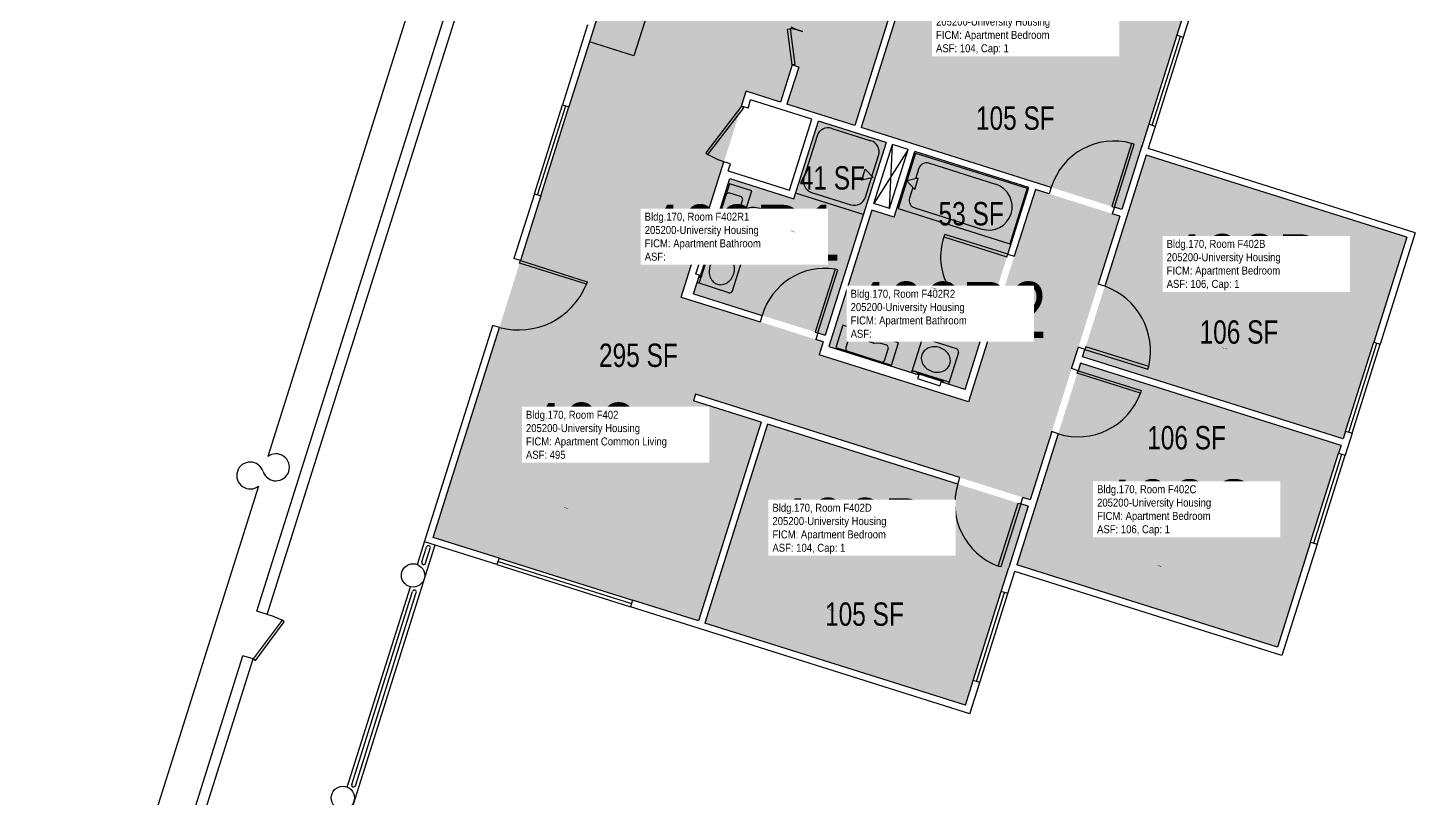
# Model space of a CAD drawing. Header units: inches. Extents: x -98 to 1184, y -183 to 3122.
# Drawn here: x 356 to 1069, y 2130 to 2526 of the extents above; entities that cross this region are included whole.
import ezdxf
from ezdxf.enums import TextEntityAlignment as Align

# ---------------------------------------------------------------- set-up
doc = ezdxf.new("R2010")
doc.units = ezdxf.units.IN
doc.header["$LTSCALE"] = 10
doc.header["$MEASUREMENT"] = 0
for name, color, linetype in [('A-DOOR', 2, 'CONTINUOUS'), ('A-FLOR', 3, 'CONTINUOUS'), ('A-GLAZ', 1, 'CONTINUOUS'), ('A-IDEN-RNUM', 7, 'CONTINUOUS'), ('A-IDEN-SNUM', 4, 'CONTINUOUS'), ('A-IDEN-VNUM', 4, 'CONTINUOUS'), ('A-WALL', 5, 'CONTINUOUS'), ('AREA-TEXT', 3, 'CONTINUOUS'), ('P-SANR-FIXT', 2, 'CONTINUOUS'), ('Rooms-Category-Color', 7, 'CONTINUOUS'), ('Rooms-College-Color', 7, 'CONTINUOUS'), ('Rooms-Department-Color', 7, 'CONTINUOUS'), ('Rooms-Division-Color', 7, 'CONTINUOUS'), ('Rooms-Information', 7, 'CONTINUOUS')]:
    doc.layers.add(name, color=color, linetype=linetype)
doc.styles.add('CP_AREA', font='arial.ttf', dxfattribs={"height": 15})
doc.styles.add('CP_ROOMSNUMBER', font='arial.ttf', dxfattribs={"height": 1})
doc.styles.add('CP_ROOMVNUMBER', font='arial.ttf', dxfattribs={"width": 0.85, "height": 0.075})

msp = doc.modelspace()

# ---------------------------------------------------------------- hatches: boundary and pattern name
at = {"layer": 'Rooms-Category-Color', "true_color": 0x728ef3}
for points in [[(813.43, 2577.87), (781.19, 2475.58), (746.38, 2486.56), (752.39, 2505.63), (749.05, 2506.68), (743.04, 2487.61), (644.81, 2518.57), (677.05, 2620.86), (775.29, 2589.9), (759.88, 2541.02), (763.21, 2539.96), (778.62, 2588.84), (813.43, 2577.87)], [(918.54, 2432.27), (950.79, 2534.56), (816.79, 2576.81), (784.54, 2474.52)], [(917.48, 2428.95), (871.48, 2283.03), (699.33, 2337.3), (698.28, 2333.95), (733.09, 2322.98), (700.84, 2220.7), (564.46, 2263.69), (644.81, 2518.57), (725.4, 2493.17), (692.03, 2387.31), (764.98, 2364.31), (762.88, 2357.62), (839.65, 2333.42), (874.08, 2442.63)], [(797.3, 2466.83), (766.04, 2367.64), (698.33, 2388.99), (717, 2448.24), (749.9, 2437.87), (762.49, 2477.81)], [(870.74, 2443.68), (837.97, 2339.72), (767.87, 2361.82), (790.01, 2432.04), (801.45, 2428.43), (812.09, 2462.17)], [(898.35, 2356.59), (931.05, 2460.31), (1065.05, 2418.07), (1032.35, 2314.35)], [(864.6, 2249.54), (897.3, 2353.26), (1031.3, 2311.01), (998.6, 2207.29)], [(736.44, 2321.92), (704.19, 2219.64), (838.19, 2177.39), (870.43, 2279.68)]]:
    msp.add_hatch(color=171, dxfattribs=at).paths.add_polyline_path(points)
at = {"layer": 'Rooms-College-Color', "true_color": 0xadadad}
for points in [[(813.43, 2577.87), (781.19, 2475.58), (746.38, 2486.56), (752.39, 2505.63), (749.05, 2506.68), (743.04, 2487.61), (644.81, 2518.57), (677.05, 2620.86), (775.29, 2589.9), (759.88, 2541.02), (763.21, 2539.96), (778.62, 2588.84), (813.43, 2577.87)], [(918.54, 2432.27), (950.79, 2534.56), (816.79, 2576.81), (784.54, 2474.52)], [(917.48, 2428.95), (871.48, 2283.03), (699.33, 2337.3), (698.28, 2333.95), (733.09, 2322.98), (700.84, 2220.7), (564.46, 2263.69), (644.81, 2518.57), (725.4, 2493.17), (692.03, 2387.31), (764.98, 2364.31), (762.88, 2357.62), (839.65, 2333.42), (874.08, 2442.63)], [(797.3, 2466.83), (766.04, 2367.64), (698.33, 2388.99), (717, 2448.24), (749.9, 2437.87), (762.49, 2477.81)], [(870.74, 2443.68), (837.97, 2339.72), (767.87, 2361.82), (790.01, 2432.04), (801.45, 2428.43), (812.09, 2462.17)], [(898.35, 2356.59), (931.05, 2460.31), (1065.05, 2418.07), (1032.35, 2314.35)], [(864.6, 2249.54), (897.3, 2353.26), (1031.3, 2311.01), (998.6, 2207.29)], [(736.44, 2321.92), (704.19, 2219.64), (838.19, 2177.39), (870.43, 2279.68)]]:
    msp.add_hatch(color=253, dxfattribs=at).paths.add_polyline_path(points)
at = {"layer": 'Rooms-Department-Color', "true_color": 0x604aed}
for points in [[(813.43, 2577.87), (781.19, 2475.58), (746.38, 2486.56), (752.39, 2505.63), (749.05, 2506.68), (743.04, 2487.61), (644.81, 2518.57), (677.05, 2620.86), (775.29, 2589.9), (759.88, 2541.02), (763.21, 2539.96), (778.62, 2588.84), (813.43, 2577.87)], [(918.54, 2432.27), (950.79, 2534.56), (816.79, 2576.81), (784.54, 2474.52)], [(917.48, 2428.95), (871.48, 2283.03), (699.33, 2337.3), (698.28, 2333.95), (733.09, 2322.98), (700.84, 2220.7), (564.46, 2263.69), (644.81, 2518.57), (725.4, 2493.17), (692.03, 2387.31), (764.98, 2364.31), (762.88, 2357.62), (839.65, 2333.42), (874.08, 2442.63)], [(797.3, 2466.83), (766.04, 2367.64), (698.33, 2388.99), (717, 2448.24), (749.9, 2437.87), (762.49, 2477.81)], [(870.74, 2443.68), (837.97, 2339.72), (767.87, 2361.82), (790.01, 2432.04), (801.45, 2428.43), (812.09, 2462.17)], [(898.35, 2356.59), (931.05, 2460.31), (1065.05, 2418.07), (1032.35, 2314.35)], [(864.6, 2249.54), (897.3, 2353.26), (1031.3, 2311.01), (998.6, 2207.29)], [(736.44, 2321.92), (704.19, 2219.64), (838.19, 2177.39), (870.43, 2279.68)]]:
    msp.add_hatch(color=173, dxfattribs=at).paths.add_polyline_path(points)
at = {"layer": 'Rooms-Division-Color', "true_color": 0x604aed}
for points in [[(813.43, 2577.87), (781.19, 2475.58), (746.38, 2486.56), (752.39, 2505.63), (749.05, 2506.68), (743.04, 2487.61), (644.81, 2518.57), (677.05, 2620.86), (775.29, 2589.9), (759.88, 2541.02), (763.21, 2539.96), (778.62, 2588.84), (813.43, 2577.87)], [(918.54, 2432.27), (950.79, 2534.56), (816.79, 2576.81), (784.54, 2474.52)], [(917.48, 2428.95), (871.48, 2283.03), (699.33, 2337.3), (698.28, 2333.95), (733.09, 2322.98), (700.84, 2220.7), (564.46, 2263.69), (644.81, 2518.57), (725.4, 2493.17), (692.03, 2387.31), (764.98, 2364.31), (762.88, 2357.62), (839.65, 2333.42), (874.08, 2442.63)], [(797.3, 2466.83), (766.04, 2367.64), (698.33, 2388.99), (717, 2448.24), (749.9, 2437.87), (762.49, 2477.81)], [(870.74, 2443.68), (837.97, 2339.72), (767.87, 2361.82), (790.01, 2432.04), (801.45, 2428.43), (812.09, 2462.17)], [(898.35, 2356.59), (931.05, 2460.31), (1065.05, 2418.07), (1032.35, 2314.35)], [(864.6, 2249.54), (897.3, 2353.26), (1031.3, 2311.01), (998.6, 2207.29)], [(736.44, 2321.92), (704.19, 2219.64), (838.19, 2177.39), (870.43, 2279.68)]]:
    msp.add_hatch(color=173, dxfattribs=at).paths.add_polyline_path(points)

# ---------------------------------------------------------------- linework, layer by layer
at = {"layer": 'A-DOOR'}
for p, q in [((746.61, 2525.11), (748.01, 2525.3)), ((749.06, 2506.68), (746.61, 2525.11)), ((748.01, 2525.3), (750.46, 2506.86)), ((750.46, 2506.86), (749.06, 2506.68)), ((723, 2485.54), (704.61, 2461.47)), ((705.73, 2460.61), (724.12, 2484.68)), ((724.12, 2484.68), (723, 2485.54)), ((704.61, 2461.47), (705.73, 2460.61)), ((923.59, 2466.33), (913.37, 2433.91)), ((914.72, 2433.48), (924.94, 2465.91)), ((924.94, 2465.91), (923.59, 2466.33)), ((913.37, 2433.91), (914.72, 2433.48)), ((827.5, 2419.56), (827.07, 2418.21)), ((859.92, 2409.34), (827.5, 2419.56)), ((827.07, 2418.21), (859.5, 2407.99)), ((608.91, 2404.68), (609.33, 2406.03)), ((643.24, 2393.86), (608.91, 2404.68)), ((609.33, 2406.03), (643.67, 2395.21)), ((859.5, 2407.99), (859.92, 2409.34)), ((771.1, 2401.69), (760.87, 2369.27)), ((762.23, 2368.84), (772.45, 2401.27)), ((772.45, 2401.27), (771.1, 2401.69)), ((643.67, 2395.21), (643.24, 2393.86)), ((760.87, 2369.27), (762.23, 2368.84)), ((899.97, 2361.76), (899.54, 2360.41)), ((932.4, 2351.54), (899.97, 2361.76)), ((899.54, 2360.41), (931.97, 2350.19)), ((895.66, 2348.09), (896.09, 2349.44)), ((928.09, 2337.87), (895.66, 2348.09)), ((896.09, 2349.44), (928.51, 2339.22)), ((931.97, 2350.19), (932.4, 2351.54)), ((928.51, 2339.22), (928.09, 2337.87)), ((855.03, 2248.88), (865.26, 2281.31)), ((866.61, 2280.88), (856.39, 2248.46)), ((865.26, 2281.31), (866.61, 2280.88)), ((856.39, 2248.46), (855.03, 2248.88)), ((486.73, 2221.07), (471.86, 2201.14)), ((473.02, 2200.33), (487.89, 2220.27)), ((487.89, 2220.27), (486.73, 2221.07)), ((471.86, 2201.14), (473.02, 2200.33))]:
    msp.add_line(p, q, dxfattribs=at)
for centre, radius, start, end in [((761.08, 2548.68), 25.7, 240.29676, 255.10199), ((745.64, 2499.71), 25.7, 69.90132, 84.70654), ((914.57, 2433.79), 33.77, 74.50664, 162.93442), ((728.85, 2501.03), 46.56, 240.23193, 251.36501), ((857.24, 2407.89), 31.88, 161.11857, 256.32249), ((766.06, 2368.22), 33.85, 81.45031, 163.44639), ((608.39, 2407.97), 37.6, 254.75396, 337.94971), ((897.86, 2359.47), 35.43, 347.07398, 70.36707), ((896.13, 2349.41), 33.98, 252.41896, 340.14659), ((867.07, 2281.09), 34.38, 163.06013, 249.50542), ((466.2, 2179.28), 46.56, 62.80796, 73.94104)]:
    msp.add_arc(centre, radius, start, end, dxfattribs=at)
at = {"layer": 'A-FLOR'}
for p, q in [((808.76, 2463.23), (791.06, 2435.37)), ((799.17, 2432.82), (800.65, 2465.77)), ((558.64, 2251.03), (561.06, 2258.69)), ((560.55, 2250.43), (562.97, 2258.09)), ((522.56, 2136.59), (553.87, 2235.91)), ((524.47, 2135.98), (555.78, 2235.31))]:
    msp.add_line(p, q, dxfattribs=at)
at = {"layer": 'A-FLOR', "extrusion": (5.64467e-05, 0.000179026, 1)}
for centre, start, end in [((562.01, 2258.39, 0.44), 342.5, 162.5), ((559.6, 2250.73, 0.43), 162.5, 342.5), ((554.83, 2235.61, 0.43), 342.5, 162.5), ((523.51, 2136.28, 0.41), 162.5, 342.5)]:
    msp.add_arc(centre, 1, start, end, dxfattribs=at)
at = {"layer": 'A-GLAZ'}
for p, q in [((946.8, 2521.93), (932.36, 2476.15)), ((948.47, 2521.4), (934.03, 2475.62)), ((950.13, 2520.88), (935.7, 2475.1)), ((616.48, 2440.35), (630.91, 2486.13)), ((618.15, 2439.82), (632.58, 2485.6)), ((619.82, 2439.29), (634.25, 2485.07)), ((1033.62, 2318.4), (1048.05, 2364.18)), ((1035.29, 2317.88), (1049.72, 2363.66)), ((1036.96, 2317.35), (1051.39, 2363.13)), ((1015.58, 2261.18), (1030.01, 2306.96)), ((1017.25, 2260.65), (1031.68, 2306.43)), ((1018.92, 2260.13), (1033.35, 2305.91)), ((597.26, 2249.68), (665.93, 2228.03)), ((597.79, 2251.35), (666.46, 2229.7)), ((598.31, 2253.02), (666.98, 2231.37)), ((842.16, 2190.03), (856.59, 2235.81)), ((843.83, 2189.51), (858.26, 2235.28)), ((845.5, 2188.98), (859.93, 2234.76))]:
    msp.add_line(p, q, dxfattribs=at)
at = {"layer": 'A-WALL'}
for p, q in [((611.17, 2723.15), (479.42, 2305.26)), ((473.83, 2225.68), (616.88, 2679.41)), ((479.08, 2224.02), (622.13, 2677.76)), ((813.44, 2577.86), (781.2, 2475.58)), ((816.78, 2576.81), (784.53, 2474.52)), ((653.23, 2545.28), (644.81, 2518.57)), ((950.78, 2534.56), (946.8, 2521.93)), ((954.94, 2536.14), (950.13, 2520.88)), ((643.88, 2527.25), (630.91, 2486.13)), ((644.81, 2518.57), (634.25, 2485.07)), ((950.13, 2520.88), (946.8, 2521.93)), ((749.06, 2506.68), (743.05, 2487.6)), ((752.4, 2505.62), (746.38, 2486.55)), ((752.4, 2505.62), (749.06, 2506.68)), ((723, 2485.54), (725.4, 2493.17)), ((743.05, 2487.6), (725.4, 2493.17)), ((630.91, 2486.13), (634.25, 2485.07)), ((726.34, 2484.48), (723, 2485.54)), ((726.34, 2484.48), (727.69, 2488.77)), ((759.16, 2478.85), (727.69, 2488.77)), ((781.2, 2475.58), (746.38, 2486.55)), ((747.62, 2442.25), (759.16, 2478.85)), ((749.91, 2437.86), (762.5, 2477.8)), ((797.31, 2466.83), (762.5, 2477.8)), ((932.36, 2476.15), (928.45, 2463.75)), ((935.7, 2475.1), (932.36, 2476.15)), ((882.29, 2443.7), (784.53, 2474.52)), ((935.7, 2475.1), (932.09, 2463.65)), ((797.31, 2466.83), (766.04, 2367.64)), ((791.06, 2435.37), (800.65, 2465.77)), ((799.17, 2432.82), (808.76, 2463.22)), ((808.76, 2463.22), (800.65, 2465.77)), ((801.46, 2428.43), (812.09, 2462.16)), ((870.75, 2443.67), (812.09, 2462.16)), ((929.06, 2465.66), (918.53, 2432.28)), ((1069.43, 2420.35), (932.09, 2463.65)), ((692.03, 2387.3), (713.98, 2456.92)), ((717.32, 2455.87), (713.98, 2456.92)), ((716.15, 2452.18), (717.32, 2455.87)), ((931.04, 2460.31), (909.77, 2392.84)), ((1065.04, 2418.07), (931.04, 2460.31)), ((704.94, 2409.97), (717.01, 2448.24)), ((716.15, 2452.18), (747.62, 2442.25)), ((717.01, 2448.24), (749.91, 2437.86)), ((616.48, 2440.35), (605.99, 2407.09)), ((616.48, 2440.35), (619.82, 2439.29)), ((859.92, 2409.34), (870.75, 2443.67)), ((874.09, 2442.62), (863.26, 2408.29)), ((881.24, 2440.37), (874.09, 2442.62)), ((882.29, 2443.7), (881.24, 2440.37)), ((619.82, 2439.29), (609.33, 2406.03)), ((799.17, 2432.82), (791.06, 2435.37)), ((914.72, 2433.48), (913.66, 2430.14)), ((918.53, 2432.28), (914.72, 2433.48)), ((790.01, 2432.03), (767.87, 2361.82)), ((801.46, 2428.43), (790.01, 2432.03)), ((917.48, 2428.94), (906.43, 2393.89)), ((917.48, 2428.94), (913.66, 2430.14)), ((1069.43, 2420.35), (1051.39, 2363.13)), ((1065.04, 2418.07), (1048.05, 2364.18)), ((609.33, 2406.03), (605.99, 2407.09)), ((703.03, 2410.57), (699.42, 2399.12)), ((704.94, 2409.97), (703.03, 2410.57)), ((859.92, 2409.34), (863.26, 2408.29)), ((698.33, 2388.99), (701.33, 2398.52)), ((701.33, 2398.52), (699.42, 2399.12)), ((909.77, 2392.84), (906.43, 2393.89)), ((692.03, 2387.3), (732.56, 2374.52)), ((698.33, 2388.99), (733.61, 2377.86)), ((733.61, 2377.86), (732.56, 2374.52)), ((837.97, 2339.72), (849.7, 2376.91)), ((853.04, 2375.86), (839.66, 2333.42)), ((849.7, 2376.91), (853.04, 2375.86)), ((560.07, 2261.4), (595.17, 2372.75)), ((564.46, 2263.69), (598.51, 2371.7)), ((598.51, 2371.7), (595.17, 2372.75)), ((762.23, 2368.84), (761.17, 2365.5)), ((762.23, 2368.84), (766.04, 2367.64)), ((764.99, 2364.3), (761.17, 2365.5)), ((764.99, 2364.3), (762.88, 2357.62)), ((767.87, 2361.82), (814.13, 2347.23)), ((1048.05, 2364.18), (1051.39, 2363.13)), ((839.66, 2333.42), (762.88, 2357.62)), ((892.75, 2350.5), (896.21, 2361.46)), ((899.54, 2360.41), (896.21, 2361.46)), ((898.34, 2356.6), (899.54, 2360.41)), ((1032.34, 2314.35), (898.34, 2356.6)), ((896.09, 2349.44), (892.75, 2350.5)), ((897.29, 2353.26), (896.09, 2349.44)), ((1031.29, 2311.01), (897.29, 2353.26)), ((814.13, 2347.23), (813.53, 2345.33)), ((813.53, 2345.33), (824.97, 2341.72)), ((825.57, 2343.63), (824.97, 2341.72)), ((837.97, 2339.72), (825.57, 2343.63)), ((699.33, 2337.29), (698.28, 2333.95)), ((733.09, 2322.98), (698.28, 2333.95)), ((835.23, 2294.45), (699.33, 2337.29)), ((733.09, 2322.98), (700.84, 2220.69)), ((736.43, 2321.93), (704.18, 2219.64)), ((834.18, 2291.11), (736.43, 2321.93)), ((885.86, 2317.02), (864.59, 2249.54)), ((882.53, 2318.07), (871.48, 2283.02)), ((885.86, 2317.02), (882.53, 2318.07)), ((1033.62, 2318.4), (1032.34, 2314.35)), ((1036.96, 2317.35), (1033.35, 2305.91)), ((1033.62, 2318.4), (1036.96, 2317.35)), ((1031.29, 2311.01), (1030.01, 2306.96)), ((1030.01, 2306.96), (1033.35, 2305.91)), ((834.18, 2291.11), (835.23, 2294.45)), ((474.63, 2290.07), (355.98, 1913.72)), ((866.61, 2280.88), (867.66, 2284.22)), ((871.48, 2283.02), (867.66, 2284.22)), ((870.42, 2279.68), (860.5, 2248.21)), ((870.42, 2279.68), (866.61, 2280.88)), ((598.31, 2253.02), (564.46, 2263.69)), ((565.31, 2259.75), (455.19, 1910.45)), ((556.38, 2249.7), (560.07, 2261.4)), ((597.26, 2249.68), (560.07, 2261.4)), ((1015.58, 2261.18), (998.59, 2207.3)), ((1018.92, 2260.13), (1000.88, 2202.91)), ((1015.58, 2261.18), (1018.92, 2260.13)), ((598.31, 2253.02), (597.26, 2249.68)), ((856.59, 2235.81), (860.5, 2248.21)), ((998.59, 2207.3), (864.59, 2249.54)), ((859.93, 2234.76), (863.54, 2246.2)), ((1000.88, 2202.91), (863.54, 2246.2)), ((520.3, 2135.25), (552.78, 2238.3)), ((859.93, 2234.76), (856.59, 2235.81)), ((666.98, 2231.37), (665.93, 2228.03)), ((840.46, 2173), (665.93, 2228.03)), ((700.84, 2220.69), (666.98, 2231.37)), ((479.08, 2224.02), (473.83, 2225.68)), ((838.18, 2177.39), (704.18, 2219.64)), ((374.58, 1910.85), (466.62, 2202.79)), ((380.08, 1910.01), (471.86, 2201.14)), ((471.86, 2201.14), (466.62, 2202.79)), ((838.18, 2177.39), (842.16, 2190.03)), ((840.46, 2173), (845.5, 2188.98)), ((845.5, 2188.98), (842.16, 2190.03))]:
    msp.add_line(p, q, dxfattribs=at)
for centre in [(554.1, 2244.15), (518.02, 2129.7)]:
    msp.add_circle(centre, 6, dxfattribs=at)
for centre, radius, start, end in [((483.6, 2299.71), 6.94, 198.01594, 126.98686), ((470.38, 2295.53), 6.92, 17.09337, 307.90942)]:
    msp.add_arc(centre, radius, start, end, dxfattribs=at)
at = {"layer": 'P-SANR-FIXT'}
for p, q in [((699.95, 2613.64), (667.7, 2511.36)), ((667.7, 2511.36), (644.81, 2518.57)), ((761.83, 2470.15), (755.07, 2448.69)), ((769.36, 2474.07), (789.55, 2467.7)), ((790.07, 2449.39), (793.47, 2460.17)), ((812.5, 2461.38), (803.48, 2432.77)), ((812.5, 2461.38), (869.96, 2443.26)), ((853.75, 2445.28), (819.28, 2456.15)), ((784.81, 2447.44), (786.61, 2453.16)), ((790.67, 2448.74), (784.81, 2447.44)), ((786.61, 2453.16), (790.67, 2448.74)), ((786.7, 2438.71), (789.8, 2448.54)), ((813.85, 2448.37), (807.99, 2447.07)), ((812.04, 2442.65), (813.85, 2448.37)), ((814.24, 2453.53), (812.52, 2448.08)), ((716.79, 2445.55), (707.77, 2416.94)), ((715.13, 2440.31), (709.42, 2422.19)), ((716.39, 2440.96), (715.13, 2440.31)), ((723.06, 2438.86), (716.39, 2440.96)), ((728.23, 2441.94), (716.79, 2445.55)), ((719.21, 2413.33), (728.23, 2441.94)), ((785.62, 2429.75), (750.81, 2440.72)), ((758.98, 2441.16), (779.18, 2434.8)), ((807.99, 2447.07), (812.04, 2442.65)), ((811.12, 2443.66), (809.41, 2438.21)), ((869.96, 2443.26), (860.94, 2414.65)), ((720.69, 2431.27), (722.67, 2434.26)), ((722.67, 2434.26), (723.72, 2437.6)), ((723.72, 2437.6), (723.06, 2438.86)), ((812.03, 2433.17), (846.51, 2422.3)), ((719.06, 2422.82), (719.16, 2426.46)), ((719.16, 2426.46), (720.64, 2431.17)), ((803.48, 2432.77), (860.94, 2414.65)), ((709.42, 2422.19), (710.07, 2420.93)), ((710.07, 2420.93), (716.75, 2418.83)), ((716.75, 2418.83), (717.85, 2419.4)), ((718.06, 2419.65), (719.06, 2422.82)), ((701.2, 2394.37), (707.22, 2413.44)), ((707.22, 2413.44), (702.1, 2397.23)), ((722.48, 2408.63), (706.14, 2413.78)), ((707.77, 2416.94), (719.21, 2413.33)), ((705.84, 2410.73), (701.63, 2397.38)), ((706.31, 2410.58), (705.84, 2410.73)), ((718.34, 2390.54), (723.46, 2406.75)), ((702.1, 2397.23), (701.63, 2397.38)), ((716.46, 2389.56), (700.13, 2394.71)), ((775.13, 2372.77), (771.52, 2361.32)), ((803.74, 2363.75), (775.13, 2372.77)), ((778.52, 2367.32), (776.47, 2360.81)), ((779.83, 2368.14), (778.73, 2367.57)), ((783.17, 2367.09), (779.83, 2368.14)), ((786.16, 2365.11), (783.17, 2367.09)), ((790.92, 2363.6), (786.26, 2365.06)), ((794.61, 2363.48), (791.03, 2363.58)), ((797.78, 2362.48), (794.61, 2363.48)), ((798.6, 2361.17), (798.03, 2362.27)), ((800.13, 2352.3), (803.74, 2363.75)), ((815.46, 2364.77), (810.32, 2348.44)), ((833.56, 2360.64), (817.35, 2365.75)), ((771.52, 2361.32), (800.13, 2352.3)), ((776.47, 2360.81), (777.12, 2359.56)), ((777.12, 2359.56), (795.24, 2353.84)), ((795.24, 2353.84), (796.5, 2354.5)), ((796.5, 2354.5), (798.6, 2361.17)), ((834.54, 2358.76), (829.39, 2342.42)), ((829.73, 2343.5), (810.65, 2349.51)), ((810.65, 2349.51), (826.87, 2344.4)), ((813.51, 2348.61), (813.36, 2348.13)), ((813.36, 2348.13), (826.72, 2343.92)), ((826.87, 2344.4), (826.72, 2343.92))]:
    msp.add_line(p, q, dxfattribs=at)
for centre, radius, start, end in [((767.55, 2468.34), 6, 72.50165, 162.50165), ((787.75, 2461.98), 6, 342.50165, 72.50165), ((818.07, 2452.32), 4.02, 72.50165, 162.50165), ((760.79, 2446.88), 6, 162.50165, 252.50165), ((850.13, 2433.79), 12.05, 252.50165, 72.50165), ((729.06, 2424.04), 9.33, 91.33704, 111.97411), ((729.1, 2422.19), 11.18, 72.50165, 91.33704), ((780.98, 2440.52), 6, 252.50165, 342.50165), ((813.24, 2437), 4.02, 162.50165, 252.50165), ((721.04, 2431.04), 0.418, 146.55626, 162.50165), ((727.38, 2426.48), 6.3, 162.50165, 189.20284), ((727.38, 2426.48), 6.3, 135.80046, 162.50165), ((728.52, 2425.38), 7.89, 111.97411, 135.80046), ((730.43, 2424.55), 8.55, 53.66627, 76.27709), ((729.43, 2423.18), 10.24, 33.02919, 53.66627), ((731.41, 2424.47), 7.89, 9.20284, 33.02919), ((717.66, 2419.77), 0.418, 297.50165, 342.50165), ((728.94, 2426.74), 7.89, 189.20284, 213.02919), ((730.15, 2427.53), 9.33, 213.02919, 233.66627), ((731.25, 2429.02), 11.18, 233.66627, 252.50165), ((731.83, 2425.83), 7.89, 291.97411, 315.80046), ((732.97, 2424.72), 6.3, 315.80046, 342.50165), ((732.97, 2424.72), 6.3, 342.50165, 9.20284), ((731.25, 2429.02), 11.18, 252.50165, 271.33704), ((731.29, 2427.17), 9.33, 271.33704, 291.97411), ((715.37, 2400.39), 9, 143.2723, 162.50165), ((714.29, 2401.19), 7.65, 122.40075, 143.2723), ((713.72, 2402.09), 6.59, 98.69324, 122.40075), ((713.54, 2403.25), 5.42, 72.50165, 98.69324), ((713.54, 2403.25), 5.42, 46.31007, 72.50165), ((712.73, 2402.4), 6.59, 22.60256, 46.31007), ((711.75, 2401.99), 7.65, 1.73101, 22.60256), ((722.02, 2407.2), 1.5, 342.50165, 72.50165), ((715.37, 2400.39), 9, 162.50165, 181.73101), ((714.02, 2400.35), 7.65, 181.73101, 202.60256), ((713.04, 2399.94), 6.59, 202.60256, 226.31007), ((710.41, 2401.95), 9, 323.2723, 342.50165), ((710.41, 2401.95), 9, 342.50165, 1.73101), ((712.23, 2399.09), 5.42, 226.31007, 252.50165), ((712.23, 2399.09), 5.42, 252.50165, 278.69324), ((712.05, 2400.25), 6.59, 278.69324, 302.40075), ((711.49, 2401.15), 7.65, 302.40075, 323.2723), ((716.91, 2390.99), 1.5, 252.50165, 342.50165), ((792.96, 2375.83), 7.89, 99.20284, 123.02919), ((792.71, 2377.39), 6.3, 72.50165, 99.20284), ((792.71, 2377.39), 6.3, 45.80046, 72.50165), ((795.24, 2373.52), 11.18, 162.50165, 181.33704), ((792.88, 2374.85), 8.55, 143.66627, 166.27709), ((794.24, 2373.85), 10.24, 123.02919, 143.66627), ((791.6, 2376.26), 7.89, 21.97411, 45.80046), ((790.26, 2375.72), 9.33, 1.33704, 21.97411), ((788.41, 2375.67), 11.18, 342.50165, 1.33704), ((793.39, 2373.48), 9.33, 181.33704, 201.97411), ((792.05, 2372.94), 7.89, 201.97411, 225.80046), ((789.9, 2374.58), 9.33, 303.02919, 323.66627), ((788.41, 2375.67), 11.18, 323.66627, 342.50165), ((778.92, 2367.2), 0.418, 117.50165, 162.50165), ((786.39, 2365.46), 0.418, 236.55626, 252.50165), ((790.94, 2371.8), 6.3, 225.80046, 252.50165), ((790.94, 2371.8), 6.3, 252.50165, 279.20284), ((791.04, 2363.99), 0.418, 252.50165, 268.44705), ((790.69, 2373.37), 7.89, 279.20284, 303.02919), ((797.66, 2362.08), 0.418, 27.50165, 72.50165), ((816.9, 2364.32), 1.5, 72.50165, 162.50165), ((822.1, 2354.05), 7.65, 91.73101, 112.60256), ((822.14, 2352.7), 9, 72.50165, 91.73101), ((820.85, 2355.84), 5.42, 162.50165, 188.69324), ((822.01, 2356.01), 6.59, 188.69324, 212.40075), ((820.85, 2355.84), 5.42, 136.31007, 162.50165), ((821.7, 2355.03), 6.59, 112.60256, 136.31007), ((822.14, 2352.7), 9, 53.2723, 72.50165), ((822.95, 2353.78), 7.65, 32.40075, 53.2723), ((823.85, 2354.35), 6.59, 8.69324, 32.40075), ((825.01, 2354.53), 5.42, 342.50165, 8.69324), ((833.11, 2359.21), 1.5, 342.50165, 72.50165), ((822.9, 2356.58), 7.65, 212.40075, 233.2723), ((823.71, 2357.66), 9, 233.2723, 252.50165), ((823.71, 2357.66), 9, 252.50165, 271.73101), ((823.75, 2356.32), 7.65, 271.73101, 292.60256), ((824.16, 2355.34), 6.59, 292.60256, 316.31007), ((825.01, 2354.53), 5.42, 316.31007, 342.50165)]:
    msp.add_arc(centre, radius, start, end, dxfattribs=at)

# ---------------------------------------------------------------- texts
at = {"layer": 'A-IDEN-RNUM', "style": 'CP_ROOMSNUMBER'}
for s, rotation, p in [('0402-A0', 342.88003, (852.76, 2484.65)), ('0402-R1', 342.88003, (748.21, 2421.28)), ('0402-R2', 342.88003, (820.57, 2392.05)), ('0402-B0', 342.91278, (970.05, 2361.13)), ('0402-00', 342.91278, (631.57, 2278.93)), ('0402-C0', 342.88003, (936.36, 2249.18)), ('0402-D0', 342.91278, (767.51, 2226.59))]:
    msp.add_text(s, height=0.36, rotation=rotation, dxfattribs=at).set_placement(p)
at = {"layer": 'A-IDEN-SNUM', "style": 'CP_ROOMSNUMBER'}
for s, rotation, p in [('1700F402A0', 342.88003, (852.76, 2484.65)), ('1700F402R1', 342.88003, (748.21, 2421.28)), ('1700F402R2', 342.88003, (820.57, 2392.05)), ('1700F402B0', 342.91278, (970.05, 2361.13)), ('1700F40200', 342.91278, (631.57, 2278.93)), ('1700F402C0', 342.88003, (936.36, 2249.18)), ('1700F402D0', 342.91278, (767.51, 2226.59))]:
    msp.add_text(s, height=0.36, rotation=rotation, dxfattribs=at).set_placement(p)
at = {"layer": 'A-IDEN-VNUM', "style": 'CP_ROOMVNUMBER', "width": 0.85}
for s, p in [('402A', (823.02, 2511.97)), ('402R1', (673.22, 2405.96)), ('402B', (941.61, 2390.78)), ('402R2', (779.1, 2366.31)), ('402', (612.16, 2304.07)), ('402C', (905.84, 2264.57)), ('402D', (738.89, 2255.06))]:
    msp.add_text(s, height=28.8, dxfattribs=at).set_placement(p)
at = {"layer": 'AREA-TEXT', "style": 'CP_AREA', "width": 0.75}
for s, p in [('105 SF', (863.8, 2479.34)), ('41 SF', (769.74, 2448.6)), ('53 SF', (841.08, 2430.15)), ('106 SF', (978.78, 2369.32)), ('295 SF', (669.97, 2357.35)), ('106 SF', (951.84, 2314.97)), ('105 SF', (786.21, 2224.22))]:
    msp.add_text(s, height=12, dxfattribs=at).set_placement(p, align=Align.MIDDLE_CENTER)

# ---------------------------------------------------------------- next in the draw order: texts
at = {"layer": 'Rooms-Information', "char_height": 4.1143, "width": 92.16, "attachment_point": 7, "style": 'CP_ROOMVNUMBER', "bg_fill": 3, "box_fill_scale": 1.5, "bg_fill_color": 256, "bg_fill_true_color": 13158600, "bg_fill_transparency": 0}
for s, insert in [('Bldg.170, Room F402A^M^J205200-University Housing^M^JFICM: Apartment Bedroom^M^JASF: 104, Cap: 1', (823.02, 2511.97)), ('Bldg.170, Room F402R1^M^J205200-University Housing^M^JFICM: Apartment Bathroom^M^JASF: ', (673.22, 2405.96)), ('Bldg.170, Room F402B^M^J205200-University Housing^M^JFICM: Apartment Bedroom^M^JASF: 106, Cap: 1', (941.61, 2390.78)), ('Bldg.170, Room F402R2^M^J205200-University Housing^M^JFICM: Apartment Bathroom^M^JASF: ', (779.1, 2366.31)), ('Bldg.170, Room F402^M^J205200-University Housing^M^JFICM: Apartment Common Living^M^JASF: 495', (612.16, 2304.07)), ('Bldg.170, Room F402C^M^J205200-University Housing^M^JFICM: Apartment Bedroom^M^JASF: 106, Cap: 1', (905.84, 2264.57)), ('Bldg.170, Room F402D^M^J205200-University Housing^M^JFICM: Apartment Bedroom^M^JASF: 104, Cap: 1', (738.89, 2255.06))]:
    msp.add_mtext(s, dxfattribs=dict(at, insert=insert))

doc.saveas('drawing.dxf')
